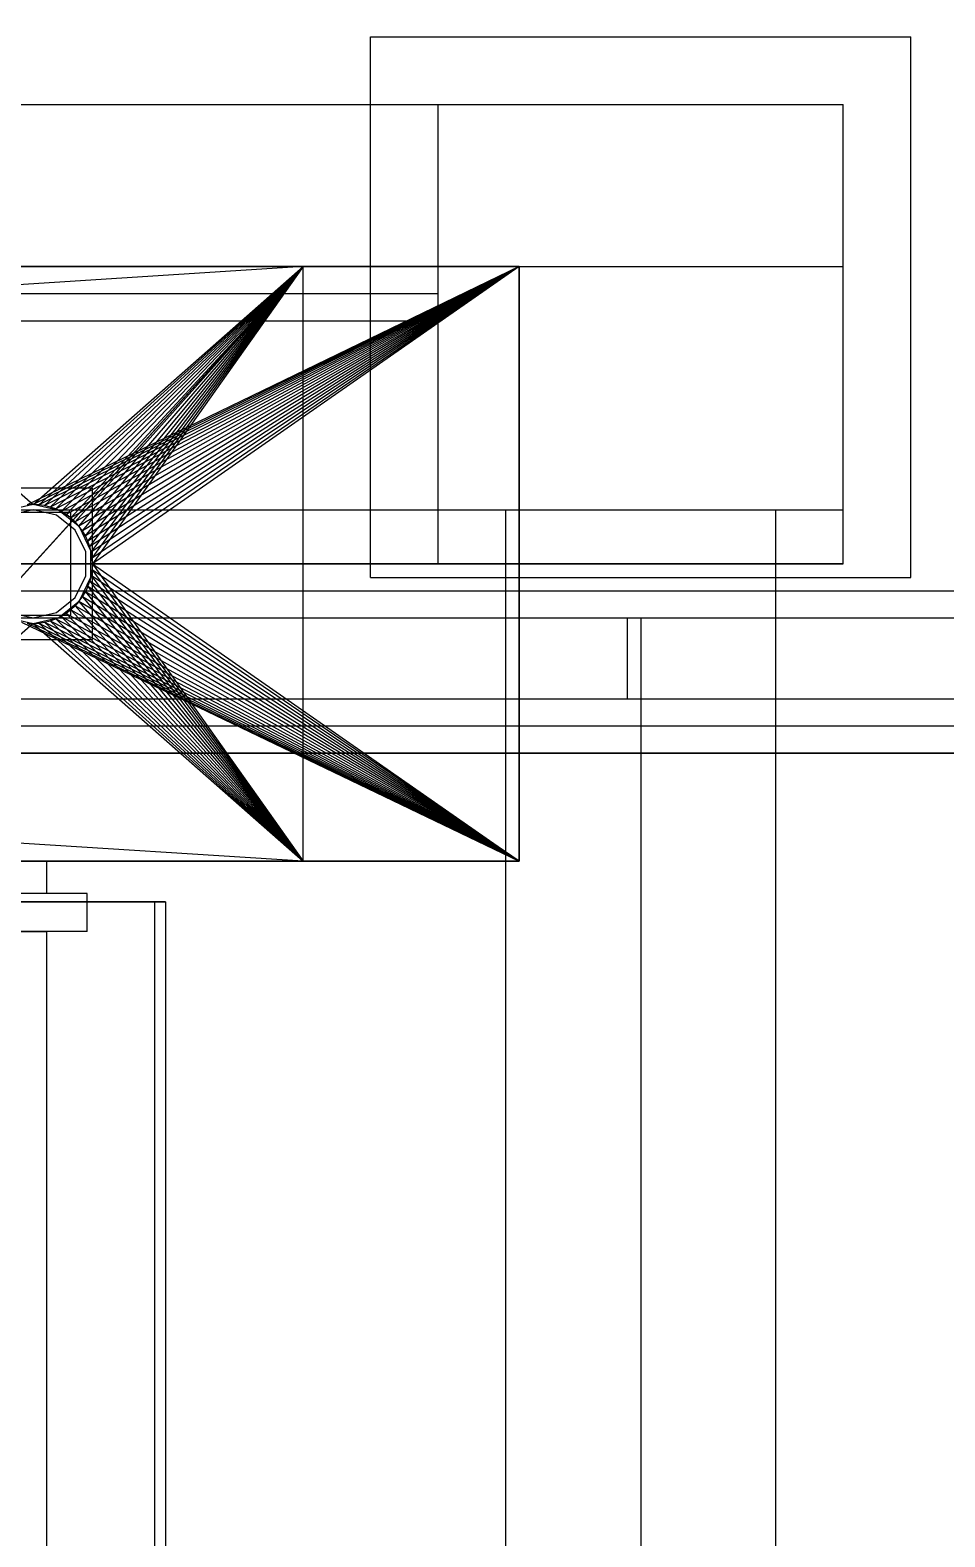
# Model space of a CAD drawing. Header units: millimetres. Extents: x -1970 to 34302, y -80068 to 6837.
# Drawn here: x 26527 to 26866, y -18040 to -17482 of the extents above; entities that cross this region are included whole.
import ezdxf

# ---------------------------------------------------------------- set-up
doc = ezdxf.new("R2010")
doc.units = ezdxf.units.MM
for name, color, linetype, lineweight in [('COTAS_P', 1, 'Continuous', 0), ('superior_briquetadora', 7, 'Continuous', 0), ('superior_C05', 7, 'Continuous', 0)]:
    doc.layers.add(name, color=color, linetype=linetype, lineweight=lineweight)
doc.dimstyles.new('R19_100', dxfattribs={"dimtxt": 250, "dimasz": 150, "dimexe": 150, "dimexo": 80, "dimgap": 100, "dimtad": 1, "dimtih": 1, "dimtoh": 1, "dimdsep": 46, "dimcen": 0.09, "dimadec": 0, "dimazin": 0, "dimtfac": 1, "dimtdec": 4, "dimtofl": 0, "dimtmove": 0, "dimatfit": 3, "dimfxl": 1, "dimtolj": 1, "dimtzin": 0, "dimarcsym": 0})

# ---------------------------------------------------------------- blocks, each defined once
blk = doc.blocks.new('*D23')
at = {"layer": 'COTAS_P', "color": 0, "lineweight": -2, "transparency": 16777216}
for p, q in [((25128.19, -17920), (25128.19, -16950)), ((27628.19, -17920), (27628.19, -16950)), ((25278.19, -17100), (27478.19, -17100))]:
    blk.add_line(p, q, dxfattribs=at)
at = {"layer": 'COTAS_P', "color": 0, "transparency": 16777216}
for points in [[(25278.19, -17075), (25278.19, -17125), (25128.19, -17100)], [(27478.19, -17075), (27478.19, -17125), (27628.19, -17100)]]:
    blk.add_solid(points, dxfattribs=at)
at = {"layer": 'Defpoints', "color": 0, "transparency": 16777216}
for p in [(27628.19, -17100), (25128.19, -18000), (27628.19, -18000)]:
    blk.add_point(p, dxfattribs=at)

msp = doc.modelspace()

# ---------------------------------------------------------------- linework, layer by layer
at = {"layer": 'superior_briquetadora'}
for p, q in [((26653.187, -17685), (26653.187, -17485)), ((26653.187, -17485), (26853.187, -17485)), ((26853.187, -17685), (26853.187, -17485)), ((24628.187, -17510), (26828.187, -17510)), ((24778.187, -17510), (26678.187, -17510)), ((26678.187, -17660), (26678.187, -17510)), ((26678.187, -17510), (26828.187, -17510)), ((26828.187, -17660), (26828.187, -17510)), ((26828.187, -17570), (26828.187, -17510)), ((26828.187, -17680), (26828.187, -17510)), ((24628.187, -17570), (26828.187, -17570)), ((24748.187, -17570), (26708.187, -17570)), ((26624.187, -17570), (25121.52, -17570)), ((26228.187, -17570), (26708.187, -17570)), ((26624.187, -17570), (26348.187, -17570)), ((26628.187, -17570), (26428.187, -17570)), ((26428.187, -17570), (26528.187, -17658)), ((26428.187, -17570), (26649.017, -17570)), ((26428.187, -17570), (26708.187, -17570)), ((26428.187, -17790), (26628.187, -17570)), ((26628.187, -17570), (26439.21, -17778)), ((26628.187, -17570), (26439.21, -17582)), ((26708.187, -17570), (26526.03, -17658.106)), ((26528.187, -17658), (26628.187, -17570)), ((26708.187, -17570), (26528.187, -17658)), ((26530.343, -17658.106), (26628.187, -17570)), ((26708.187, -17570), (26530.343, -17658.106)), ((26532.479, -17658.423), (26628.187, -17570)), ((26708.187, -17570), (26532.479, -17658.423)), ((26534.573, -17658.947), (26628.187, -17570)), ((26708.187, -17570), (26534.573, -17658.947)), ((26536.606, -17659.675), (26628.187, -17570)), ((26708.187, -17570), (26536.606, -17659.675)), ((26538.557, -17660.598), (26628.187, -17570)), ((26708.187, -17570), (26538.557, -17660.598)), ((26540.409, -17661.708), (26628.187, -17570)), ((26708.187, -17570), (26540.409, -17661.708)), ((26542.143, -17662.994), (26628.187, -17570)), ((26708.187, -17570), (26542.143, -17662.994)), ((26543.743, -17664.444), (26628.187, -17570)), ((26708.187, -17570), (26543.743, -17664.444)), ((26545.193, -17666.043), (26628.187, -17570)), ((26708.187, -17570), (26545.193, -17666.043)), ((26546.479, -17667.777), (26628.187, -17570)), ((26708.187, -17570), (26546.479, -17667.777)), ((26547.589, -17669.629), (26628.187, -17570)), ((26708.187, -17570), (26547.589, -17669.629)), ((26548.512, -17671.581), (26628.187, -17570)), ((26708.187, -17570), (26548.512, -17671.581)), ((26549.239, -17673.614), (26628.187, -17570)), ((26708.187, -17570), (26549.239, -17673.614)), ((26549.764, -17675.708), (26628.187, -17570)), ((26708.187, -17570), (26549.764, -17675.708)), ((26550.081, -17677.844), (26628.187, -17570)), ((26708.187, -17570), (26550.081, -17677.844)), ((26628.187, -17570), (26550.187, -17680)), ((26708.187, -17570), (26550.187, -17680)), ((26649.017, -17570), (26624.187, -17570)), ((26628.187, -17790), (26628.187, -17570)), ((26628.187, -17570), (26691.281, -17570)), ((26628.187, -17570), (26697.792, -17570)), ((26628.187, -17570), (26698.775, -17570)), ((26708.187, -17570), (26628.187, -17570)), ((26691.281, -17570), (26649.017, -17570)), ((26697.792, -17570), (26691.281, -17570)), ((26698.775, -17570), (26697.792, -17570)), ((26708.187, -17570), (26698.775, -17570)), ((26708.187, -17583.45), (26708.187, -17570)), ((26708.187, -17570), (26708.187, -17790)), ((26828.187, -17680), (26828.187, -17570)), ((24778.187, -17580), (26678.187, -17580)), ((26678.187, -17590), (26678.187, -17580)), ((26708.187, -17790), (26708.187, -17583.45)), ((24778.187, -17590), (26678.187, -17590)), ((26550.187, -17652), (26506.187, -17652)), ((26550.187, -17708), (26550.187, -17652)), ((24778.187, -17660), (26678.187, -17660)), ((26542.187, -17661), (26514.187, -17661)), ((26528.187, -17658), (26518.641, -17660.179)), ((26528.187, -17660), (26519.509, -17661.981)), ((26528.187, -17658), (26526.03, -17658.106)), ((26537.732, -17660.179), (26528.187, -17658)), ((26530.343, -17658.106), (26528.187, -17658)), ((26536.864, -17661.981), (26528.187, -17660)), ((26532.479, -17658.423), (26530.343, -17658.106)), ((26534.573, -17658.947), (26532.479, -17658.423)), ((26536.606, -17659.675), (26534.573, -17658.947)), ((26538.557, -17660.598), (26536.606, -17659.675)), ((26545.387, -17666.283), (26537.732, -17660.179)), ((26540.409, -17661.708), (26538.557, -17660.598)), ((26542.187, -17699), (26542.187, -17661)), ((26678.187, -17660), (26828.187, -17660)), ((26678.187, -17680), (26678.187, -17660)), ((26703.187, -18720.639), (26703.187, -17660)), ((26703.187, -17660), (26803.187, -17660)), ((26703.187, -18674.804), (26703.187, -17660)), ((26803.187, -18720.639), (26803.187, -17660)), ((26803.187, -18674.804), (26803.187, -17660)), ((26828.187, -17680), (26828.187, -17660)), ((26543.823, -17667.53), (26536.864, -17661.981)), ((26542.143, -17662.994), (26540.409, -17661.708)), ((26543.743, -17664.444), (26542.143, -17662.994)), ((26545.193, -17666.043), (26543.743, -17664.444)), ((26546.479, -17667.777), (26545.193, -17666.043)), ((26549.635, -17675.105), (26545.387, -17666.283)), ((26547.685, -17675.55), (26543.823, -17667.53)), ((26547.589, -17669.629), (26546.479, -17667.777)), ((26548.512, -17671.581), (26547.589, -17669.629)), ((26549.239, -17673.614), (26548.512, -17671.581)), ((26547.685, -17684.45), (26547.685, -17675.55)), ((26549.764, -17675.708), (26549.239, -17673.614)), ((26549.635, -17684.895), (26549.635, -17675.105)), ((26550.081, -17677.844), (26549.764, -17675.708)), ((26550.187, -17680), (26550.081, -17677.844)), ((26828.187, -17680), (24628.187, -17680)), ((25028.187, -17680), (26828.187, -17680)), ((25028.187, -17680), (26678.187, -17680)), ((26549.764, -17684.292), (26550.081, -17682.156)), ((26550.187, -17680), (26550.081, -17682.156)), ((26550.081, -17682.156), (26628.187, -17790)), ((26708.187, -17790), (26550.081, -17682.156)), ((26550.187, -17680), (26628.187, -17790)), ((26550.187, -17680), (26708.187, -17790)), ((26678.187, -17680), (26828.187, -17680)), ((26543.823, -17692.47), (26547.685, -17684.45)), ((26545.387, -17693.717), (26549.635, -17684.895)), ((26548.512, -17688.419), (26547.589, -17690.371)), ((26548.512, -17688.419), (26549.239, -17686.386)), ((26548.512, -17688.419), (26628.187, -17790)), ((26708.187, -17790), (26548.512, -17688.419)), ((26549.764, -17684.292), (26549.239, -17686.386)), ((26549.239, -17686.386), (26628.187, -17790)), ((26708.187, -17790), (26549.239, -17686.386)), ((26549.764, -17684.292), (26628.187, -17790)), ((26708.187, -17790), (26549.764, -17684.292)), ((26653.187, -17685), (26853.187, -17685)), ((26536.864, -17698.019), (26543.823, -17692.47)), ((26537.732, -17699.821), (26545.387, -17693.717)), ((26545.193, -17693.957), (26543.743, -17695.556)), ((26545.193, -17693.957), (26546.479, -17692.223)), ((26545.193, -17693.957), (26628.187, -17790)), ((26708.187, -17790), (26545.193, -17693.957)), ((26546.479, -17692.223), (26547.589, -17690.371)), ((26546.479, -17692.223), (26628.187, -17790)), ((26708.187, -17790), (26546.479, -17692.223)), ((26547.589, -17690.371), (26628.187, -17790)), ((26708.187, -17790), (26547.589, -17690.371)), ((26514.187, -17699), (26542.187, -17699)), ((26518.641, -17699.821), (26528.187, -17702)), ((26519.509, -17698.019), (26528.187, -17700)), ((26528.187, -17700), (26536.864, -17698.019)), ((26528.187, -17702), (26537.732, -17699.821)), ((26534.573, -17701.053), (26536.606, -17700.325)), ((26536.606, -17700.325), (26538.557, -17699.402)), ((26536.606, -17700.325), (26628.187, -17790)), ((26536.606, -17700.325), (26708.187, -17790)), ((26540.409, -17698.292), (26538.557, -17699.402)), ((26538.557, -17699.402), (26628.187, -17790)), ((26538.557, -17699.402), (26708.187, -17790)), ((26542.143, -17697.006), (26540.409, -17698.292)), ((26540.409, -17698.292), (26628.187, -17790)), ((26540.409, -17698.292), (26708.187, -17790)), ((26542.143, -17697.006), (26543.743, -17695.556)), ((26542.143, -17697.006), (26628.187, -17790)), ((26542.143, -17697.006), (26708.187, -17790)), ((26543.743, -17695.556), (26628.187, -17790)), ((26708.187, -17790), (26543.743, -17695.556)), ((26528.187, -17702), (26428.187, -17790)), ((26523.895, -17701.577), (26708.187, -17790)), ((26526.03, -17701.894), (26528.187, -17702)), ((26526.03, -17701.894), (26708.187, -17790)), ((26528.187, -17702), (26530.343, -17701.894)), ((26528.187, -17702), (26628.187, -17790)), ((26528.187, -17702), (26708.187, -17790)), ((26530.343, -17701.894), (26532.479, -17701.577)), ((26530.343, -17701.894), (26628.187, -17790)), ((26530.343, -17701.894), (26708.187, -17790)), ((26532.479, -17701.577), (26534.573, -17701.053)), ((26532.479, -17701.577), (26628.187, -17790)), ((26532.479, -17701.577), (26708.187, -17790)), ((26534.573, -17701.053), (26628.187, -17790)), ((26534.573, -17701.053), (26708.187, -17790)), ((26506.187, -17708), (26550.187, -17708)), ((26628.187, -17790), (26439.21, -17778)), ((26708.187, -17790), (24748.187, -17790)), ((26708.187, -17790), (26228.187, -17790)), ((26334.853, -17790), (26624.187, -17790)), ((26348.187, -17790), (26624.187, -17790)), ((26428.187, -17790), (26628.187, -17790)), ((26428.187, -17790), (26649.017, -17790)), ((26708.187, -17790), (26428.187, -17790)), ((26523.774, -17790), (26530.711, -17790)), ((26530.711, -17790), (26533.187, -17790)), ((26533.187, -17790), (26533.187, -17802)), ((26624.187, -17790), (26649.017, -17790)), ((26628.187, -17790), (26691.281, -17790)), ((26697.792, -17790), (26628.187, -17790)), ((26698.775, -17790), (26628.187, -17790)), ((26708.187, -17790), (26628.187, -17790)), ((26649.017, -17790), (26691.281, -17790)), ((26691.281, -17790), (26697.792, -17790)), ((26697.792, -17790), (26698.775, -17790)), ((26698.775, -17790), (26708.187, -17790)), ((26548.187, -17802), (26468.187, -17802)), ((26483.187, -17805), (26573.187, -17805)), ((26577.187, -17805), (26487.187, -17805)), ((26530.711, -17802), (26523.774, -17802)), ((26533.187, -17802), (26530.711, -17802)), ((26548.187, -17816), (26548.187, -17802)), ((26573.187, -17805), (26573.187, -18195)), ((26573.187, -17805), (26577.187, -17805)), ((26577.187, -17805), (26577.187, -18195)), ((26548.187, -17816), (26468.187, -17816)), ((26523.774, -17816), (26530.711, -17816)), ((26530.711, -17816), (26533.187, -17816)), ((26533.187, -17816), (26533.187, -18194))]:
    msp.add_line(p, q, dxfattribs=at)
at = {"layer": 'superior_C05'}
for p, q in [((25203.187, -17690), (27183.187, -17690)), ((25038.187, -17700), (27328.187, -17700)), ((26703.187, -18300), (26703.187, -17700)), ((26703.187, -17700), (26753.187, -17700)), ((26708.187, -17730), (26708.187, -17700)), ((26708.187, -17700), (26748.187, -17700)), ((26748.187, -17700), (26748.187, -17730)), ((26753.187, -17700), (26753.187, -18300)), ((27328.187, -17730), (25038.187, -17730)), ((26748.187, -17730), (26708.187, -17730)), ((27183.187, -17740), (25203.187, -17740)), ((27628.187, -17750), (25128.187, -17750)), ((25218.187, -17750), (27538.187, -17750)), ((26703.187, -18250), (26703.187, -17750)), ((26703.187, -17750), (26753.187, -17750)), ((26753.187, -17750), (26753.187, -18250))]:
    msp.add_line(p, q, dxfattribs=at)

# ---------------------------------------------------------------- dimensions: what is measured, and where the dimension line sits
at = {"layer": 'COTAS_P'}
dim = msp.add_aligned_dim(p1=(25128.187, -18000), p2=(27628.187, -18000), distance=900, text='<> P', dimstyle='R19_100', dxfattribs=at)
dim.commit()
dim.dimension.update_dxf_attribs({"geometry": '*D23', "text_midpoint": (26378.187, -17100)})

doc.saveas('drawing.dxf')
